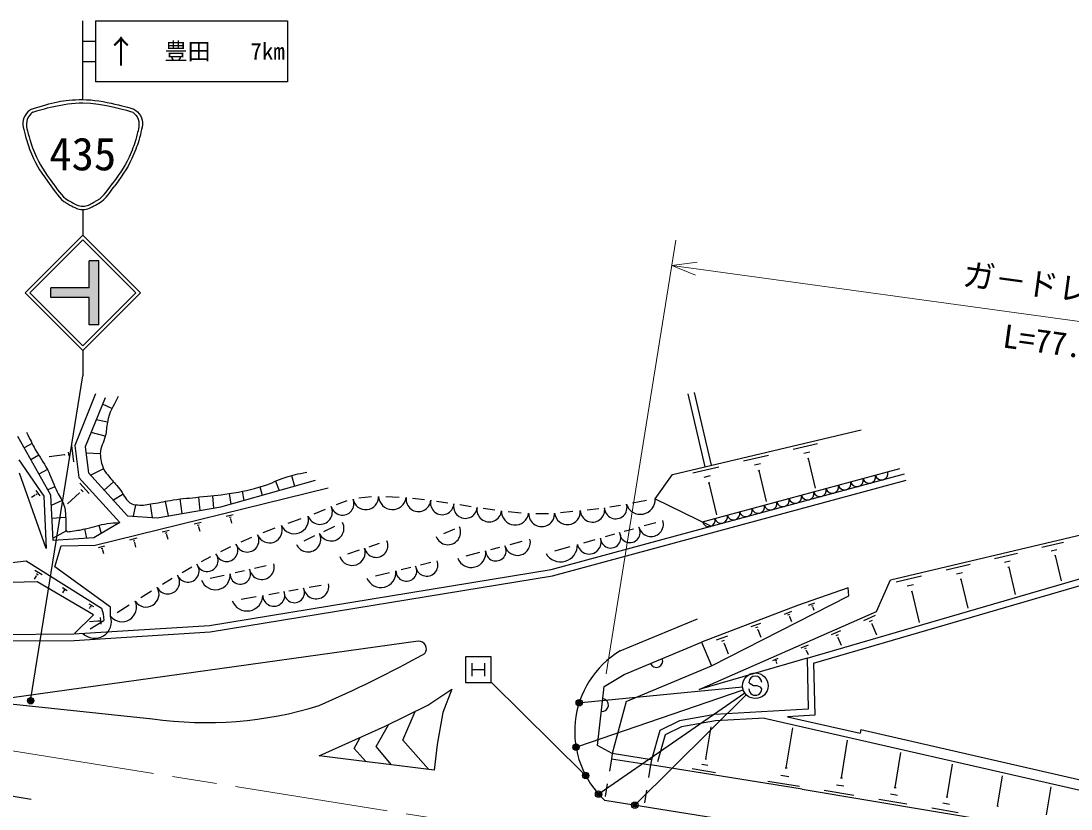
# Model space of a CAD drawing. Units: millimetres, scale not verified. Extents: x 0 to 700000, y -47500 to 447500.
# Drawn here: x 301185 to 383240, y 275653 to 337265 of the extents above; entities that cross this region are included whole.
import ezdxf
from ezdxf.enums import TextEntityAlignment as Align

# ---------------------------------------------------------------- set-up
doc = ezdxf.new("R2010")
doc.units = ezdxf.units.MM
doc.header["$LTSCALE"] = 1000
doc.header["$PDMODE"] = 32
doc.header["$PDSIZE"] = 500
doc.linetypes.add('CHAIN', pattern=[18.5, 12, -1.5, 3.5, -1.5])
doc.layers.add('作業ﾚｲﾔ1', color=7, linetype='Continuous', lineweight=25)
doc.styles.add('@ＭＳ ゴシック', font='')
doc.styles.add('ＭＳ ゴシック', font='')
doc.styles.get('@ＭＳ ゴシック').set_extended_font_data('@MS Gothic')
doc.styles.get('ＭＳ ゴシック').set_extended_font_data('MS Gothic')

msp = doc.modelspace()

# ---------------------------------------------------------------- hatches: boundary and pattern name
at = {"layer": '作業ﾚｲﾔ1'}
msp.add_hatch(color=256, dxfattribs=at).paths.add_polyline_path([(303511, 316390), (306511, 316390), (306511, 318515), (307261, 318515), (307261, 313515), (306511, 313515), (306511, 315640), (303511, 315640)])

# ---------------------------------------------------------------- linework, layer by layer
for p, q in [((306002, 337265), (306002, 331120)), ((307002, 337265), (322002, 337265)), ((307002, 337265), (307002, 332515)), ((322002, 337265), (322002, 332515)), ((306002, 335681), (307002, 335681)), ((306002, 334098), (307002, 334098)), ((322002, 332515), (307002, 332515)), ((306011, 322515), (306011, 320515)), ((301511, 316015), (306011, 320515)), ((301865, 316016), (306011, 320162)), ((310511, 316015), (306011, 320515)), ((310157, 316015), (306011, 320162)), ((307261, 318515), (306511, 318515)), ((306511, 316390), (306511, 318515)), ((307261, 313515), (307261, 318515)), ((301511, 316015), (306011, 311515)), ((301865, 316016), (306011, 311869)), ((303511, 315640), (303511, 316390)), ((306511, 316390), (303511, 316390)), ((306011, 311515), (310511, 316015)), ((306011, 311869), (310157, 316015)), ((306511, 315640), (303511, 315640)), ((306511, 313515), (306511, 315640)), ((307261, 313515), (306511, 313515)), ((306011, 311515), (306011, 309515)), ((301961, 284265), (306011, 309515)), ((307008, 308106), (305382, 304074)), ((307750, 307806), (306203, 303970)), ((354663, 302419), (353321, 308109)), ((355150, 302534), (353808, 308223)), ((308293, 306960), (307549, 307309)), ((307937, 305909), (307054, 306080)), ((352105, 301816), (366833, 305289)), ((352105, 301816), (366833, 305289)), ((303504, 300180), (300944, 304774)), ((307775, 304802), (306659, 305100)), ((302060, 304224), (301435, 303894)), ((305130, 304076), (305298, 302795)), ((305382, 304074), (305711, 301581)), ((306203, 303970), (306471, 301933)), ((361532, 303782), (363424, 304229)), ((301024, 302947), (302971, 300100)), ((302572, 303319), (301963, 302945)), ((304573, 303351), (303381, 303194)), ((304568, 303391), (304579, 303311)), ((304873, 303553), (304915, 303233)), ((307384, 303434), (306267, 303482)), ((357645, 302865), (359601, 303327)), ((362353, 303476), (362826, 303588)), ((362642, 303045), (362760, 303073)), ((362701, 303059), (363248, 300738)), ((303254, 302191), (302576, 301846)), ((307644, 302262), (306640, 301746)), ((353695, 301934), (355715, 302410)), ((354446, 298098), (369873, 302271)), ((354446, 298098), (369873, 302271)), ((358494, 302550), (358983, 302665)), ((358793, 302104), (358915, 302133)), ((358854, 302118), (359423, 299703)), ((303164, 296033), (301066, 301919)), ((305711, 301581), (308910, 298048)), ((306471, 301933), (309503, 298585)), ((308426, 301223), (307691, 300586)), ((316813, 299280), (324203, 301364)), ((321067, 301281), (321367, 300565)), ((322322, 301723), (322551, 300899)), ((342603, 294377), (370222, 301847)), ((342709, 293888), (370353, 301365)), ((350737, 299916), (352105, 301816)), ((350737, 299916), (352105, 301816)), ((354572, 301607), (355077, 301727)), ((354880, 301147), (355006, 301177)), ((354943, 301162), (355535, 298652)), ((302356, 300557), (302648, 300131)), ((302359, 300324), (302432, 300218)), ((303837, 300841), (303272, 300596)), ((305745, 300366), (304809, 299519)), ((305722, 300391), (305767, 300341)), ((305782, 301129), (306508, 300328)), ((305854, 300647), (306035, 300447)), ((306973, 296293), (325198, 300770)), ((318459, 300492), (318603, 299785)), ((319850, 300839), (320036, 300189)), ((302289, 300198), (302006, 300004)), ((302279, 300211), (302298, 300185)), ((302971, 300100), (303164, 296033)), ((303697, 296656), (303504, 300180)), ((304390, 299776), (303548, 299374)), ((309157, 300281), (308404, 299798)), ((312453, 299707), (312674, 298573)), ((313610, 299892), (313749, 298757)), ((315058, 300040), (315168, 298999)), ((316142, 300146), (316234, 299181)), ((317445, 300309), (317578, 299496)), ((325851, 299466), (326678, 299762)), ((327591, 299987), (328571, 300093)), ((329696, 300085), (330747, 300036)), ((331778, 299955), (332721, 299853)), ((333666, 299729), (334553, 299596)), ((348983, 299584), (350066, 299790)), ((350737, 299916), (355127, 297764)), ((310135, 299444), (309951, 298555)), ((311281, 299495), (311439, 298454)), ((311824, 298428), (316813, 299280)), ((317216, 298551), (317769, 298687)), ((324107, 298732), (324989, 299103)), ((335468, 299450), (336352, 299309)), ((337291, 299165), (338224, 299035)), ((339243, 298916), (340279, 298820)), ((341418, 298749), (342410, 298754)), ((343345, 298832), (344320, 298936)), ((345421, 299040), (346338, 299146)), ((347203, 299269), (348032, 299409)), ((304673, 298443), (303603, 298363)), ((308910, 298048), (306879, 296858)), ((309503, 298585), (311824, 298428)), ((314714, 297937), (315274, 298074)), ((314959, 297849), (315098, 297883)), ((317457, 298464), (317596, 298498)), ((317543, 298338), (317578, 298347)), ((317560, 298343), (317645, 297999)), ((322051, 297996), (323091, 298356)), ((349891, 297807), (350802, 298064)), ((369126, 293570), (389248, 298329)), ((304735, 297390), (303687, 296832)), ((306154, 297547), (306305, 296821)), ((307280, 297841), (307447, 297190)), ((312207, 297321), (312773, 297460)), ((312454, 297232), (312595, 297267)), ((312542, 297104), (312577, 297112)), ((312559, 297108), (312648, 296747)), ((315045, 297722), (315080, 297730)), ((315063, 297726), (315149, 297373)), ((320121, 297272), (321037, 297626)), ((324858, 297362), (325699, 297761)), ((334237, 297205), (335082, 297556)), ((346857, 296951), (347582, 297155)), ((348320, 297364), (349055, 297571)), ((306879, 296858), (303697, 296656)), ((303821, 294598), (304324, 296240)), ((304324, 296240), (306973, 296293)), ((307249, 296103), (307738, 296223)), ((309694, 296704), (310266, 296844)), ((309944, 296614), (310087, 296649)), ((310032, 296484), (310068, 296493)), ((310050, 296489), (310141, 296119)), ((318394, 296546), (319218, 296903)), ((323305, 296625), (324152, 297027)), ((328394, 296162), (329204, 296434)), ((339401, 296343), (340342, 296590)), ((345165, 296474), (346044, 296722)), ((380972, 296115), (382652, 296512)), ((307462, 296026), (307584, 296056)), ((307538, 295915), (307568, 295922)), ((307553, 295919), (307621, 295641)), ((315292, 295008), (316029, 295401)), ((316806, 295798), (317570, 296168)), ((326737, 295605), (327650, 295912)), ((335983, 295446), (337038, 295723)), ((337889, 295946), (338609, 296135)), ((342909, 295837), (344106, 296175)), ((377273, 295240), (379048, 295660)), ((381701, 295844), (382122, 295943)), ((381958, 295461), (382063, 295485)), ((382011, 295473), (382482, 293482)), ((291450, 293895), (301598, 295048)), ((301598, 295048), (307487, 291367)), ((308192, 291445), (303821, 294598)), ((313789, 294156), (314528, 294582)), ((319438, 294482), (320351, 294686)), ((332397, 294742), (333201, 294940)), ((373477, 294342), (375350, 294785)), ((378043, 294953), (378487, 295058)), ((302369, 293872), (302217, 293628)), ((302262, 294338), (302835, 293980)), ((302351, 293883), (302387, 293861)), ((302387, 294060), (302530, 293971)), ((315909, 289991), (342603, 294377)), ((315965, 289493), (342709, 293888)), ((315980, 293708), (317054, 293948)), ((317923, 294143), (318652, 294306)), ((328894, 293877), (329995, 294149)), ((330901, 294373), (331645, 294556)), ((369583, 293421), (371556, 293888)), ((374290, 294040), (374759, 294151)), ((378315, 294549), (378426, 294575)), ((378370, 294562), (378874, 292431)), ((302457, 293427), (293458, 293154)), ((306854, 290827), (302457, 293427)), ((304435, 292980), (304805, 292748)), ((312231, 293223), (313005, 293691)), ((323695, 292991), (324642, 293158)), ((362618, 287434), (384185, 293718)), ((363126, 287061), (384325, 293238)), ((368033, 291087), (369126, 293570)), ((370440, 293103), (370933, 293219)), ((374577, 293613), (374694, 293641)), ((374635, 293627), (375173, 291352)), ((304504, 292679), (304426, 292553)), ((304493, 292686), (304516, 292672)), ((304516, 292800), (304608, 292743)), ((310554, 292187), (311395, 292709)), ((318387, 292058), (319554, 292263)), ((320546, 292437), (321354, 292579)), ((322121, 292714), (322856, 292844)), ((355141, 286849), (365870, 292316)), ((365834, 292934), (361854, 291552)), ((365870, 292316), (365834, 292934)), ((370742, 292653), (370865, 292682)), ((370803, 292668), (371376, 290246)), ((306499, 291690), (306843, 291475)), ((306563, 291410), (306508, 291322)), ((306552, 291417), (306574, 291403)), ((306574, 291523), (306660, 291469)), ((307487, 291367), (307607, 290912)), ((308191, 290720), (308192, 291445)), ((308693, 291030), (309632, 291614)), ((361854, 291552), (354371, 288695)), ((362732, 291592), (363222, 291762)), ((362958, 291533), (363081, 291576)), ((363047, 291427), (363077, 291438)), ((363062, 291432), (363141, 291203)), ((305334, 289341), (306854, 290827)), ((307380, 290628), (307426, 290103)), ((307607, 290912), (307652, 290387)), ((348003, 288014), (354050, 290535)), ((354177, 284998), (368033, 291087)), ((360839, 290897), (361435, 291124)), ((361119, 290833), (361268, 290890)), ((361232, 290706), (361269, 290720)), ((361251, 290713), (361401, 290318)), ((367937, 290771), (367030, 290373)), ((305321, 289340), (315909, 289991)), ((307141, 290343), (306532, 290290)), ((306584, 289731), (307652, 290387)), ((307139, 290359), (307142, 290326)), ((307266, 290420), (307278, 290288)), ((358256, 289911), (358990, 290191)), ((358602, 289832), (358785, 289902)), ((358740, 289675), (358786, 289693)), ((358763, 289684), (358990, 289090)), ((367696, 290395), (367469, 290295)), ((367711, 290131), (367654, 290106)), ((367682, 290119), (368052, 289277)), ((279211, 288668), (305338, 288840)), ((279244, 289168), (305321, 289340)), ((305338, 288840), (315965, 289493)), ((355532, 288871), (356411, 289206)), ((355946, 288777), (356166, 288861)), ((365229, 289581), (364502, 289262)), ((365036, 289280), (364855, 289200)), ((365048, 289068), (365003, 289048)), ((365025, 289058), (365282, 288474)), ((226830, 288484), (301980, 276429)), ((332230, 288766), (298515, 284074)), ((348324, 286174), (354371, 288695)), ((354371, 288695), (355141, 286849)), ((356112, 288588), (356167, 288609)), ((356140, 288599), (356447, 287794)), ((362695, 288468), (362137, 288222)), ((362547, 288236), (362407, 288175)), ((362556, 288074), (362521, 288058)), ((362539, 288066), (362689, 287723)), ((335919, 287552), (335919, 285552)), ((337919, 287552), (335919, 287552)), ((337919, 285552), (337919, 287552)), ((362618, 287434), (354177, 284998)), ((360324, 287426), (359923, 287250)), ((360218, 287260), (360117, 287215)), ((362618, 287434), (362701, 283457)), ((336419, 287052), (336419, 286052)), ((336419, 286552), (337419, 286552)), ((337419, 287052), (337419, 286052)), ((348473, 284069), (355141, 286849)), ((360224, 287143), (360199, 287132)), ((360212, 287137), (360263, 287020)), ((363126, 287061), (363211, 282985)), ((335919, 285552), (337919, 285552)), ((345207, 278372), (337919, 285565)), ((346758, 285230), (348324, 286174)), ((332973, 283768), (334857, 285030)), ((334857, 285030), (334162, 283211)), ((344701, 280541), (357622, 284965)), ((344957, 283978), (357573, 285193)), ((346234, 280619), (346758, 285230)), ((358173, 285429), (358074, 285547)), ((358418, 285290), (358173, 285429)), ((358719, 285288), (358418, 285290)), ((358964, 285176), (358719, 285288)), ((359070, 285040), (358964, 285176)), ((298515, 284074), (311462, 282706)), ((357746, 284720), (346445, 276901)), ((348473, 284069), (347384, 279982)), ((349259, 276057), (357858, 284585)), ((329656, 282119), (332973, 283768)), ((331026, 281042), (331994, 283281)), ((334162, 283211), (333713, 280694)), ((362701, 283457), (355396, 283049)), ((352633, 282547), (351112, 281795)), ((355396, 283049), (352633, 282547)), ((355455, 282551), (352792, 282068)), ((359287, 282765), (355455, 282551)), ((359287, 282765), (390323, 275669)), ((363211, 282985), (361090, 282866)), ((361090, 282866), (366756, 281571)), ((324489, 279801), (329656, 282119)), ((328948, 280530), (329913, 282246)), ((351112, 281795), (350445, 279491)), ((352792, 282068), (351531, 281444)), ((354707, 279576), (355118, 282075)), ((360980, 278873), (361495, 282005)), ((366823, 281863), (366756, 281571)), ((366823, 281863), (390475, 276455)), ((327232, 280382), (327691, 281237)), ((333029, 278756), (331026, 281042)), ((333713, 280694), (333473, 278702)), ((351531, 281444), (350925, 279352)), ((365304, 278091), (365786, 281023)), ((328148, 279354), (327232, 280382)), ((330148, 279109), (328948, 280530)), ((347384, 279982), (346234, 280619)), ((347384, 279982), (347321, 279587)), ((350445, 279491), (347384, 279982)), ((369496, 277334), (369947, 280072)), ((333473, 278702), (324489, 279801)), ((347321, 279587), (347162, 278600)), ((347321, 279587), (350382, 279096)), ((350382, 279096), (350223, 278109)), ((350445, 279491), (350382, 279096)), ((362230, 277195), (350382, 279096)), ((354403, 279157), (354860, 279082)), ((354650, 279585), (354764, 279566)), ((373561, 276599), (373980, 279150)), ((353643, 278813), (355470, 278512)), ((360570, 278307), (361187, 278205)), ((360903, 278885), (361057, 278860)), ((377502, 275887), (377892, 278255)), ((347004, 277612), (346846, 276625)), ((359543, 277842), (362011, 277436)), ((364916, 277556), (365499, 277461)), ((365231, 278103), (365377, 278079)), ((369427, 277345), (369565, 277323)), ((381323, 275197), (381684, 277388)), ((350065, 277121), (349906, 276134)), ((362230, 277195), (386891, 273089)), ((363946, 277117), (366278, 276734)), ((369131, 276829), (369680, 276739)), ((373496, 276610), (373626, 276589)), ((386392, 269977), (346798, 276329)), ((368215, 276415), (370415, 276053)), ((372354, 275734), (374426, 275393)), ((373217, 276124), (373735, 276039)), ((377441, 275897), (377563, 275877))]:
    msp.add_line(p, q, dxfattribs=at)
at = {"layer": '作業ﾚｲﾔ1', "lineweight": 13}
for p, q in [((346916, 286217), (352356, 320130)), ((354024, 318405), (352039, 318155)), ((352039, 318155), (411801, 309946)), ((352039, 318155), (353883, 317379))]:
    msp.add_line(p, q, dxfattribs=at)
at = {"layer": '作業ﾚｲﾔ1', "linetype": 'CHAIN', "lineweight": 13}
msp.add_line((263156, 286201), (360413, 270600), dxfattribs=at)
at = {"layer": '作業ﾚｲﾔ1'}
for centre, radius in [((358568, 285289), 1000), ((301937, 284117), 150), ((301937, 284117), 120), ((301937, 284117), 90), ((301937, 284117), 60), ((301937, 284117), 30), ((344808, 283963), 150), ((344808, 283963), 120), ((344808, 283963), 90), ((344808, 283963), 60), ((344808, 283963), 30), ((344559, 280492), 150), ((344559, 280492), 120), ((344559, 280492), 90), ((344559, 280492), 60), ((344559, 280492), 30), ((345313, 278267), 150), ((345313, 278267), 120), ((345313, 278267), 90), ((345313, 278267), 60), ((345313, 278267), 30), ((346322, 276816), 150), ((346322, 276816), 120), ((346322, 276816), 90), ((346322, 276816), 60), ((346322, 276816), 30), ((349152, 275951), 150), ((349152, 275951), 120), ((349152, 275951), 90), ((349152, 275951), 60), ((349152, 275951), 30)]:
    msp.add_circle(centre, radius, dxfattribs=at)
for centre, radius, start, end in [((368443, 301884), 500, 195.13475, 15.13475), ((365547, 301101), 500, 195.13475, 15.13475), ((366513, 301362), 500, 195.13475, 15.13475), ((367478, 301623), 500, 195.13475, 15.13475), ((362651, 300317), 500, 195.13475, 15.13475), ((363617, 300579), 500, 195.13475, 15.13475), ((364582, 300840), 500, 195.13475, 15.13475), ((326302, 299535), 904, 195.49443, 23.13818), ((328125, 300068), 1008, 190.19099, 1.67683), ((330211, 300145), 1080, 182.5049, 352.20826), ((332242, 299877), 969, 172.7965, 354.97277), ((334102, 299583), 919, 166.90399, 356.19427), ((335910, 299297), 919, 165.78401, 356.1075), ((349592, 299844), 1147, 197.77391, 3.62412), ((359755, 299534), 500, 195.13475, 15.13475), ((360721, 299795), 500, 195.13475, 15.13475), ((361686, 300056), 500, 195.13475, 15.13475), ((324539, 298889), 980, 200.6336, 24.34912), ((337776, 299060), 965, 169.56354, 354.79183), ((339801, 298926), 1066, 177.53528, 352.0938), ((341872, 298754), 1016, 178.53342, 1.91209), ((343890, 298897), 1008, 186.20854, 5.23344), ((345846, 299037), 954, 182.93263, 10.21223), ((347664, 299222), 879, 181.00062, 18.01133), ((356859, 298751), 500, 195.13475, 15.13475), ((357825, 299012), 500, 195.13475, 15.13475), ((358790, 299273), 500, 195.13475, 15.13475), ((322547, 298282), 1105, 205.02737, 13.70995), ((325422, 297609), 999, 204.30867, 26.46714), ((350414, 297924), 973, 194.04801, 17.46781), ((354929, 298229), 500, 195.13475, 15.13475), ((355894, 298490), 500, 195.13475, 15.13475), ((318857, 296663), 921, 199.08977, 27.71508), ((320604, 297465), 1004, 201.86305, 20.33152), ((323616, 296753), 1000, 204.36737, 26.40844), ((334550, 297299), 984, 200.59795, 24.4795), ((347268, 296858), 799, 181.18161, 30.33421), ((348766, 297290), 809, 182.05411, 29.46171), ((317255, 295880), 876, 198.27948, 33.37493), ((328933, 296248), 920, 192.9811, 24.14515), ((338296, 295848), 802, 180.40915, 28.99419), ((339977, 296499), 1014, 194.99779, 14.40555), ((343359, 296281), 1309, 209.21996, 2.29586), ((345585, 296526), 938, 191.84213, 19.67369), ((315732, 295089), 863, 199.46387, 36.73234), ((327068, 295720), 1020, 198.7325, 18.39376), ((336371, 295676), 1135, 200.95783, 8.44551), ((314220, 294267), 879, 202.43971, 37.43963), ((319998, 294575), 975, 190.75063, 14.48026), ((331297, 294280), 816, 180.80111, 26.92692), ((332892, 294727), 870, 185.10801, 22.62001), ((312652, 293393), 927, 206.87672, 35.47675), ((316381, 293935), 1144, 199.30858, 5.9223), ((318323, 294031), 803, 178.43645, 26.79444), ((329306, 294155), 1180, 202.19443, 5.53359), ((310961, 292452), 1010, 212.40955, 31.15338), ((324249, 293077), 993, 189.29715, 10.65118), ((318846, 292373), 1238, 200.74084, 359.20749), ((320942, 292361), 858, 180.33415, 19.61418), ((322545, 292583), 798, 175.2553, 24.69303), ((309079, 291430), 1136, 218.67179, 25.01784), ((306937, 290319), 1317, 225.30231, 17.72203), ((332279, 288181), 587, 321.05538, 94.80366), ((351823, 281715), 7366, 121.23932, 226.99084), ((285351, 373396), 97825, 293.57976, 298.97186), ((350831, 287219), 500, 202.63293, 22.63293), ((358574, 285544), 500, 359.55488, 179.55488), ((358570, 285044), 500, 179.55488, 359.55488), ((346594, 283784), 500, 263.52181, 83.52181), ((315665, 312336), 29927, 261.92656, 287.13823)]:
    msp.add_arc(centre, radius, start, end, dxfattribs=at)
for points, knots in [([(302011, 330372), (303710, 330901), (304421, 331127), (306011, 331120), (307600, 331114), (309773, 330445), (310011, 330372)], [0, 0, 0, 0, 1, 1, 1, 2, 2, 2, 2]), ([(302108, 330133), (302845, 330363), (304460, 330866), (306011, 330866), (307561, 330866), (309674, 330214), (309912, 330140)], [0, 0, 0, 0, 1, 1, 1, 2, 2, 2, 2]), ([(302011, 330372), (301774, 330225), (301662, 330103), (301511, 329872), (301190, 329382), (301376, 328947), (301511, 328372)], [0, 0, 0, 0, 1, 1, 1, 2, 2, 2, 2]), ([(302104, 330137), (302049, 330089), (301871, 329932), (301761, 329768), (301473, 329342), (301693, 328630), (301748, 328451)], [0, 0, 0, 0, 1, 1, 1, 2, 2, 2, 2]), ([(309915, 330140), (309970, 330092), (310150, 329933), (310261, 329768), (310549, 329341), (310328, 328628), (310273, 328449)], [0, 0, 0, 0, 1, 1, 1, 2, 2, 2, 2]), ([(310011, 330372), (310247, 330225), (310359, 330103), (310511, 329872), (310832, 329382), (310645, 328947), (310511, 328372)], [0, 0, 0, 0, 1, 1, 1, 2, 2, 2, 2]), ([(301511, 328372), (301691, 327673), (301778, 327444), (302011, 326872), (302439, 325817), (302748, 325463), (303511, 324372)], [0, 0, 0, 0, 1, 1, 1, 2, 2, 2, 2]), ([(301748, 328451), (301925, 327764), (302011, 327539), (302239, 326977), (302663, 325932), (302970, 325581), (303725, 324501)], [0, 0, 0, 0, 1, 1, 1, 2, 2, 2, 2]), ([(310273, 328451), (310097, 327764), (310010, 327539), (309782, 326977), (309358, 325932), (309051, 325581), (308296, 324501)], [0, 0, 0, 0, 1, 1, 1, 2, 2, 2, 2]), ([(310511, 328372), (310331, 327673), (310243, 327444), (310011, 326872), (309582, 325817), (309273, 325463), (308511, 324372)], [0, 0, 0, 0, 1, 1, 1, 2, 2, 2, 2]), ([(303511, 324372), (304060, 323645), (304270, 323243), (305011, 322872), (305381, 322686), (305596, 322516), (306011, 322516), (306425, 322516), (306640, 322686), (307011, 322872), (307752, 323243), (307961, 323645), (308511, 324372)], [0, 0, 0, 0, 1, 1, 1, 2, 2, 2, 3, 3, 3, 4, 4, 4, 4]), ([(303687, 324549), (304222, 323842), (304422, 323442), (305148, 323089), (305469, 322932), (305653, 322781), (306011, 322781), (306369, 322781), (306552, 322932), (306874, 323089), (307599, 323442), (307799, 323842), (308334, 324549)], [0, 0, 0, 0, 1, 1, 1, 2, 2, 2, 3, 3, 3, 4, 4, 4, 4]), ([(308784, 307895), (308330, 307033), (308120, 306732), (307937, 305909), (307843, 305482), (307873, 305228), (307775, 304802), (307650, 304261), (307394, 303990), (307384, 303434), (307375, 302966), (307461, 302694), (307644, 302262), (307766, 301977), (307911, 301857), (308100, 301611), (308386, 301239), (308591, 301067), (308882, 300699), (309214, 300278), (309274, 299924), (309696, 299592), (309892, 299438), (310066, 299455), (310314, 299429), (310771, 299382), (311032, 299461), (311487, 299527), (312114, 299618), (312456, 299725), (313082, 299820), (313879, 299941), (314332, 299958), (315133, 300048), (316037, 300149), (316549, 300160), (317445, 300309), (318514, 300485), (319111, 300614), (320148, 300927), (320826, 301132), (321165, 301366), (321841, 301578), (322491, 301783), (322732, 301834), (323534, 302002)], [0, 0, 0, 0, 1, 1, 1, 2, 2, 2, 3, 3, 3, 4, 4, 4, 5, 5, 5, 6, 6, 6, 7, 7, 7, 8, 8, 8, 9, 9, 9, 10, 10, 10, 11, 11, 11, 12, 12, 12, 13, 13, 13, 14, 14, 14, 15, 15, 15, 15]), ([(301604, 305129), (301926, 304474), (302017, 304295), (302305, 303773), (302653, 303142), (302924, 302831), (303254, 302191), (303558, 301600), (303649, 301232), (303932, 300631), (304159, 300149), (304367, 299915), (304542, 299411), (304674, 299033), (304640, 298793), (304678, 298394), (304699, 298165), (304682, 298035), (304700, 297807), (304714, 297639), (304619, 297475), (304749, 297379), (304881, 297282), (305017, 297367), (305187, 297384), (305640, 297430), (305890, 297491), (306336, 297585), (306960, 297718), (307290, 297889), (307922, 297971), (308306, 298021), (308450, 298036), (308910, 298048)], [0, 0, 0, 0, 1, 1, 1, 2, 2, 2, 3, 3, 3, 4, 4, 4, 5, 5, 5, 6, 6, 6, 7, 7, 7, 8, 8, 8, 9, 9, 9, 10, 10, 10, 11, 11, 11, 11])]:
    msp.add_open_spline(points, degree=3, knots=knots, dxfattribs=at)
for p in [(301937, 284117), (344808, 283963), (344559, 280492), (345313, 278267), (346322, 276816), (349152, 275951)]:
    msp.add_point(p, dxfattribs=at)

# ---------------------------------------------------------------- texts
at = {"layer": '作業ﾚｲﾔ1', "style": 'ＭＳ ゴシック'}
for s, height, p in [('↑', 1833, (309002, 334890)), ('豊田', 1320, (314202, 334890)), ('435', 2566, (306011, 326872))]:
    msp.add_text(s, height=height, dxfattribs=at).set_placement(p, align=Align.MIDDLE_CENTER)
msp.add_text('7km', height=1320, dxfattribs=at).set_placement((321802, 334890), align=Align.MIDDLE_RIGHT)
msp.add_text('ガ－ドレ－ル', height=1833, rotation=352.179, dxfattribs=at).set_placement((382056, 315041), align=Align.BOTTOM_CENTER)
at = {"layer": '作業ﾚｲﾔ1', "style": '@ＭＳ ゴシック'}
msp.add_text('L=77.0', height=1833, rotation=352.179, dxfattribs=at).set_placement((381784, 313060), align=Align.TOP_CENTER)

doc.saveas('drawing.dxf')
